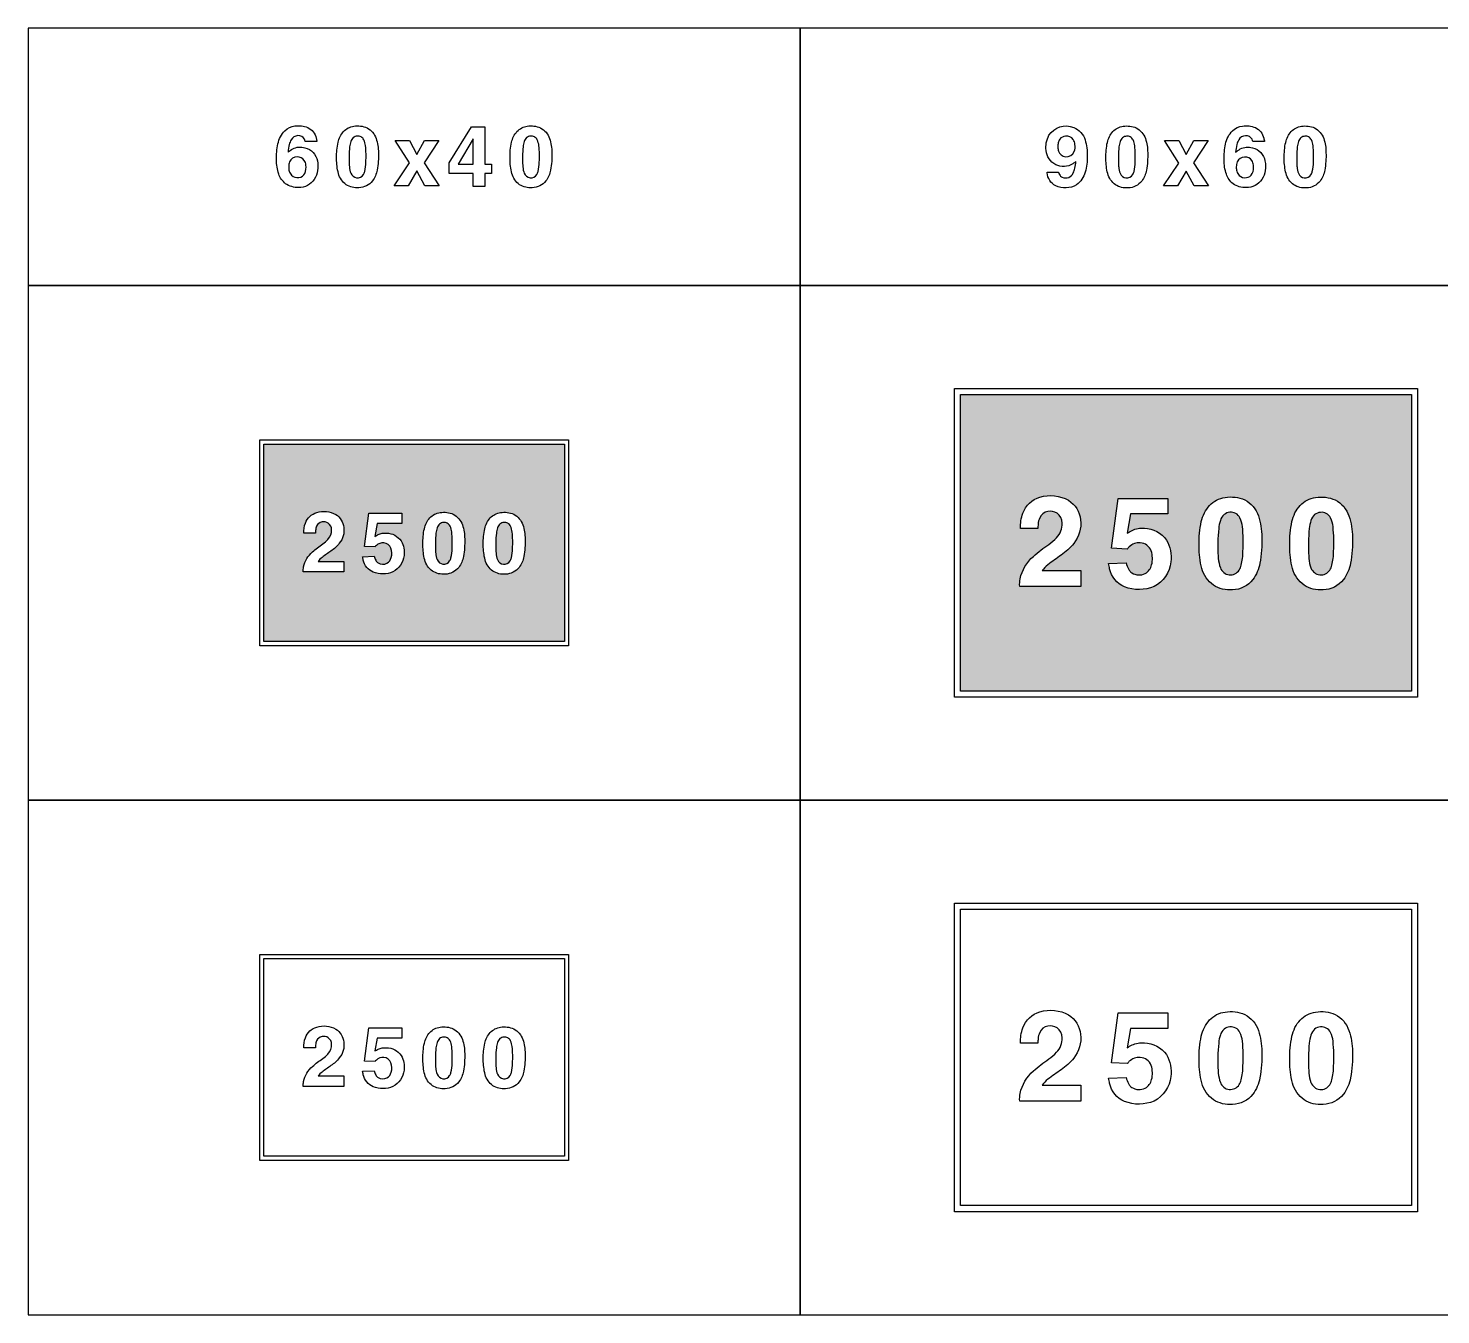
# Model space of a CAD drawing. Extents: x 0 to 4500, y -1000 to 1500.
# Drawn here: x 0 to 2745, y -1000 to 1500 of the extents above; entities that cross this region are included whole.
import ezdxf

# ---------------------------------------------------------------- set-up
doc = ezdxf.new("R2010")
doc.units = 0
doc.header["$MEASUREMENT"] = 0

msp = doc.modelspace()

# ---------------------------------------------------------------- hatches: boundary and pattern name
h = msp.add_hatch(color=256)
h.paths.add_polyline_path([(458, 308), (458, 692), (1042, 692), (1042, 308)])
edge = h.paths.add_edge_path(flags=16)
edge.add_arc((1019.22420704045, 499.5478765955727), 134.9588288582454, 168.0604943973982, 180.9518160200268, ccw=False)
edge.add_arc((932.1621245833016, 517.8873103179415), 45.98620826471505, 138.2795247370585, 167.9750083008316, ccw=False)
edge.add_arc((922.118624072713, 525.8002838555925), 33.23277455324008, 97.2685656922497, 136.9386342357723, ccw=False)
edge.add_arc((925.3835856558405, 514.9140089378216), 44.48361305005825, 66.09259958070243, 99.66677130855498, ccw=False)
edge.add_arc((926.281149432915, 523.0832338576888), 36.73603931687538, 18.699530254357683, 62.205901836021724, ccw=False)
edge.add_arc((881.8099966889861, 507.9690642694655), 83.70539144075553, -0.32997158606292487, 18.739677556076515, ccw=False)
edge.add_arc((809.0837712861077, 501.4991966329426), 156.5447867054127, -10.297634852591727, 2.1920855990643986, ccw=False)
edge.add_arc((913.8531080209885, 482.2739523705713), 50.02664411801038, 323.2746094433372, 349.9163518919679, ccw=False)
edge.add_arc((926.4923964197886, 474.0303470479285), 34.97952654396278, 271.84731262216525, 321.7171756688568, ccw=False)
edge.add_arc((924.2677613076743, 479.0567042530553), 40.12797024121883, 237.8581647900113, 274.79199998472365, ccw=False)
edge.add_arc((925.649697554431, 476.8037186634663), 39.02745681679887, 194.7306480919864, 234.3784777784646, ccw=False)
edge.add_arc((995.5562499845993, 494.8852534058009), 111.2343734713772, 179.914625456735, 194.5821567695069, ccw=False)
edge.add_line((884.322, 495.051), (884.284, 497.306))
edge = h.paths.add_edge_path(flags=0)
edge.add_arc((969.921161074294, 486.0910269651659), 61.07106700542481, 183.2281410293769, 186.0833628518296)
edge.add_arc((955.9402923093174, 483.5477613097362), 46.91109687586759, 184.8040960658843, 200.0951984336729)
edge.add_arc((924.7825265661959, 472.2522433772515), 13.76953966969029, 200.5002174474024, 326.9264670044181)
edge.add_arc((916.2260948154491, 476.8158081781946), 23.44522690795197, 328.9925196000434, 345.6221582574718)
edge.add_arc((864.3167747302864, 489.4909828839604), 76.87858216117367, 346.0780475162264, 359.5513518838044)
edge.add_arc((734.5039693064859, 499.9730423028254), 206.9860174088946, 356.9303590561913, 365.8419362546825)
edge.add_arc((905.988679426876, 517.3650017749076), 34.62202349884214, 6.094875674537805, 25.45386489522952)
edge.add_arc((925.3721478978847, 526.5687766128739), 13.16445526789022, 25.54234172092914, 61.01195448866778)
edge.add_arc((925.5497171368327, 525.893225050952), 13.67783998199559, 63.03443951397727, 95.63364738022715)
edge.add_arc((924.6080417398504, 527.3877785018519), 12.12385628883335, 91.89561728948074, 131.0631267712595)
edge.add_arc((928.0930109449488, 523.9421748835236), 17.01493514916585, 132.2897419214307, 162.4952847741318)
edge.add_arc((962.9573907814531, 512.936800958706), 53.57506658239748, 162.4855723755624, 173.896671903879)
edge.add_arc((1152.936370005198, 495.6388846492914), 244.3347536647774, 174.5999567077246, 183.0468219338383)
edge = h.paths.add_edge_path(flags=16)
edge.add_arc((901.8252812826395, 499.6018023533818), 134.9539690525458, 168.0621956183327, 180.9535172409613, ccw=False)
edge.add_arc((814.7676245833017, 517.9344242586453), 45.98709026449948, 138.2773562255817, 167.9728397893548, ccw=False)
edge.add_arc((804.7241240727132, 525.8506699990545), 33.23146281580379, 97.26972320817748, 136.9397917517, ccw=False)
edge.add_arc((807.9885856558402, 514.9630089378215), 44.48361305005833, 66.09259958070197, 99.66677130855459, ccw=False)
edge.add_arc((808.886649432915, 523.1309808002289), 36.73691467444139, 18.70113137946612, 62.20750296112999, ccw=False)
edge.add_arc((764.4159966889863, 508.0180642694651), 83.70539144075542, -0.3299715860626975, 18.7396775560768, ccw=False)
edge.add_arc((691.6892712861077, 501.5527658878799), 156.5451116336752, -10.299312983669097, 2.1904074679869723, ccw=False)
edge.add_arc((796.4586080209884, 482.3208406579612), 50.02578215027809, 323.2768904159484, 349.918632864579, ccw=False)
edge.add_arc((809.0989718602385, 474.0809224883784), 34.98005093556775, 271.8447030773659, 321.71456612405746, ccw=False)
edge.add_arc((806.8712640928144, 479.1062042530555), 40.1275970936552, 237.8603547403464, 274.7941899350586, ccw=False)
edge.add_arc((808.2546975544309, 476.8527186634661), 39.02745681679868, 194.7306480919861, 234.3784777784644, ccw=False)
edge.add_arc((878.1617499845994, 494.930368462065), 111.2338793286246, 179.9126239683283, 194.5801552811003, ccw=False)
edge.add_line((766.928, 495.1), (766.89, 497.356))
edge = h.paths.add_edge_path(flags=0)
edge.add_arc((852.5266610742939, 486.1199641029592), 61.06944129710199, 183.209374194679, 186.0645960171317)
edge.add_arc((838.5457923093172, 483.6004860445228), 46.9119072059622, 184.8085781391933, 200.099680506982)
edge.add_arc((807.3880265661959, 472.3009909528212), 13.7689829326007, 200.4999622266578, 326.9262117836735)
edge.add_arc((798.8310948154489, 476.8648081781942), 23.44522690795199, 328.9925196000444, 345.6221582574728)
edge.add_arc((746.921774730286, 489.5399828839609), 76.87858216117412, 346.0780475162261, 359.551351883804)
edge.add_arc((617.1094693064856, 500.0284587008943), 206.9858618225894, 356.9285780691839, 365.8401552676751)
edge.add_arc((788.5941794268765, 517.4110703378694), 34.62283203657593, 6.09961150547738, 25.45860072616913)
edge.add_arc((807.9776478978848, 526.6193400401907), 13.16333007324072, 25.53714009404657, 61.00675286178527)
edge.add_arc((808.1540072263028, 525.9427250509518), 13.67816982163476, 63.02710594965891, 95.62631381590901)
edge.add_arc((807.214947163822, 527.4358730778802), 12.12579064955986, 91.8995953630135, 131.0671048447922)
edge.add_arc((810.6985109449486, 523.9930276095837), 17.01390110897672, 132.2951857534308, 162.5007286061316)
edge.add_arc((845.5633907814536, 512.9858009587061), 53.57506658239802, 162.4855723755626, 173.8966719038791)
edge.add_arc((1035.542370005198, 495.6878846492921), 244.3347536647773, 174.5999567077248, 183.0468219338385)
edge = h.paths.add_edge_path(flags=16)
edge.add_line((649.746, 473.082), (672.2860000000001, 473.935))
edge.add_arc((716.7566981883542, 486.9633857189618), 46.33985144345777, 196.3287704569678, 206.697245974311)
edge.add_arc((690.9747514480885, 474.4801235357384), 17.70325156284466, 208.0914947231695, 221.0890240435317)
edge.add_arc((684.6038023554913, 469.5335251203285), 9.661386876080464, 223.8120150065058, 239.8759156664565)
edge.add_arc((689.1972585425601, 475.8871578942637), 17.47984529847787, 237.3041236465098, 296.669605547788)
edge.add_arc((688.4355045425294, 475.4516268732601), 17.45456591641598, 299.5469888842907, 346.4326782935506)
edge.add_arc((674.835507531451, 479.5740198912557), 31.65266200034519, 344.9536920348903, 378.4913020423571)
edge.add_arc((690.2688249556542, 484.4100716958197), 15.48540583945565, 19.63269870480969, 88.21937262016387)
edge.add_arc((689.0278154558196, 481.6402684062153), 18.32881959982759, 84.60850837407374, 133.306763680662)
edge.add_arc((701.1608770703486, 471.105803810565), 34.35422393196959, 135.9820358660852, 142.5763348018096)
edge.add_line((673.878, 491.983), (653.424, 492.95))
edge.add_line((653.424, 492.95), (661.9730000000001, 557.594))
edge.add_line((661.9730000000001, 557.594), (726.313, 557.594))
edge.add_line((726.313, 557.594), (726.313, 537.499))
edge.add_line((726.313, 537.499), (678.1060000000001, 537.499))
edge.add_line((678.1060000000001, 537.499), (673.802, 512.533))
edge.add_arc((719.7222127961909, 441.0154865680693), 84.99070932010068, 117.86303003437251, 122.70384921482861, ccw=False)
edge.add_arc((693.6956573717928, 485.0846821280537), 33.95267317786766, 86.10669519544427, 113.7874880887469, ccw=False)
edge.add_arc((695.6190464209327, 483.7214207277495), 35.23964928180616, 34.384907723906, 89.37897348559233, ccw=False)
edge.add_arc((687.7112145520532, 481.6490933522429), 43.02437449689981, -8.562867498971286, 30.712572030689273, ccw=False)
edge.add_arc((690.6052741394334, 479.1267687514004), 39.8404784231335, 296.80088443551637, 354.4057521315755, ccw=False)
edge.add_arc((688.8637161186703, 489.2279937603298), 49.73244300265365, 248.1941849143647, 293.34245463723687, ccw=False)
edge.add_arc((683.1678796195133, 473.2815558746819), 32.81736341828501, 191.8847954302509, 247.0851070078968, ccw=False)
edge.add_arc((746.7928312337654, 489.0252204228945), 98.34771847871174, 189.3294318155148, 193.22659008657, ccw=False)
edge = h.paths.add_edge_path(flags=16)
edge.add_arc((573.8461215592249, 446.05478168144), 39.4614023056846, 169.2208572983498, 183.8764284970287, ccw=False)
edge.add_arc((587.4373427471826, 442.0751954958516), 53.57454418128937, 131.0202375663518, 167.7582269225529, ccw=False)
edge.add_arc((699.1780400062493, 313.5186951993917), 223.9058567808251, 124.50197674991219, 131.0025704757041, ccw=False)
edge.add_arc((538.0076824629284, 548.1984737727146), 60.78788488734912, 304.3990500061846, 316.8797217138844)
edge.add_arc((562.2343852861392, 525.1233516135692), 27.33320015997916, 317.4735267304753, 361.0495164700671)
edge.add_arc((573.5279301909976, 525.3780649301559), 16.03695569109545, 0.8786950705515617, 53.61137386501498)
edge.add_arc((574.156338793595, 524.5499656412259), 16.36119076100114, 57.10550362886583, 101.5123008104828)
edge.add_arc((573.2778353619744, 526.7025141453457), 14.08322088993564, 99.7576323055061, 156.4253837428171)
edge.add_arc((583.0462278542631, 522.4814899451919), 24.72454185821571, 156.5135892114305, 176.0979951128437)
edge.add_arc((627.510268698133, 517.1467903001134), 69.48649900366003, 174.204010225532, 178.8404167348716)
edge.add_line((558.038, 518.553), (535.65, 518.553))
edge.add_arc((587.0038794388528, 521.1699036624977), 51.42051262092807, 160.4425694165938, 182.9171691729337, ccw=False)
edge.add_arc((569.4817384208351, 527.482193558566), 32.79634160708444, 105.5114171167541, 160.5867814015368, ccw=False)
edge.add_arc((574.5630634054911, 514.3969455356691), 46.78474641683786, 60.419728619436626, 107.2223559516909, ccw=False)
edge.add_arc((580.0143926619139, 526.746720170307), 33.38110705244655, 5.532491998366879, 58.09241665571221, ccw=False)
edge.add_arc((573.753406953915, 524.5058173628262), 39.86218390220419, -39.48202743701319, 7.871476151865409, ccw=False)
edge.add_arc((548.5643261464886, 543.1375580468975), 71.16925634126562, 303.878052283753, 321.8349327938407, ccw=False)
edge.add_arc((867.8326830944087, 77.57050822964061), 493.3565600934768, 124.5220496763209, 126.9827400921269)
edge.add_arc((596.0361072627894, 439.3075460773737), 40.89209306912063, 127.6778438751993, 142.8982138200098)
edge.add_line((563.422, 463.975), (613.581, 463.975))
edge.add_line((613.581, 463.975), (613.581, 443.3869999999999))
edge.add_line((613.581, 443.3869999999999), (534.475, 443.3869999999999))
h.paths.add_polyline_path([(1812, 212), (1812, 788), (2688, 788), (2688, 212)])
edge = h.paths.add_edge_path(flags=16)
edge.add_arc((2653.830709045055, 499.3284535300709), 202.4287368461441, 168.0621352907287, 180.9534569133573, ccw=False)
edge.add_arc((2523.248765963897, 526.8297724472644), 68.982364137971, 138.2799007418664, 167.9753843056394, ccw=False)
edge.add_arc((2508.178243037339, 538.7062203572372), 49.84357921559136, 97.27089869257043, 136.9409672360929, ccw=False)
edge.add_arc((2513.077457198728, 522.3638049720234), 66.73304265302336, 66.09416612908802, 99.66833785694058, ccw=False)
edge.add_arc((2514.423721091913, 534.6254773152629), 55.10464793078524, 18.69808638939452, 62.204457971058616, ccw=False)
edge.add_arc((2447.715995033479, 511.9650034697797), 125.5561563334656, -0.33541037338341084, 18.734238768755972, ccw=False)
edge.add_arc((2338.624906929162, 502.2460103219466), 234.8170176387516, -10.297075474018186, 2.1926449776378263, ccw=False)
edge.add_arc((2495.781912031483, 473.3988141365016), 75.03522593594454, 323.28297339384676, 349.92471584247744, ccw=False)
edge.add_arc((2514.742170070132, 461.0508977741425), 52.47404935778749, 271.84323900218345, 321.71310204887493, ccw=False)
edge.add_arc((2511.400894746651, 468.5828105572928), 60.18928156671141, 237.85909195267692, 274.79292714738926, ccw=False)
edge.add_arc((2513.477239825008, 465.2039410084761), 58.54095613624926, 194.7290504304308, 234.3768801169092, ccw=False)
edge.add_arc((2618.332182505031, 492.3489972992494), 166.8523369237553, 179.9220490348338, 194.5895803476057, ccw=False)
edge.add_line((2451.48, 492.576), (2451.43, 495.96))
edge = h.paths.add_edge_path(flags=0)
edge.add_arc((2579.891023042546, 479.1272590166445), 91.61578809000335, 183.2213768349123, 186.076598657365)
edge.add_arc((2558.916775566156, 475.3344285363559), 70.37498658972497, 184.8135637582282, 200.1046661260168)
edge.add_arc((2512.174037424863, 458.3768553681562), 20.65202122483862, 200.5010813905903, 326.9273309476063)
edge.add_arc((2499.33906340367, 465.2095275453071), 35.15931686527224, 329.0111388169496, 345.640777474378)
edge.add_arc((2421.466312705214, 484.2616218868019), 115.3274179613436, 346.0658391150462, 359.5391434826241)
edge.add_arc((2226.754953959728, 499.9408142600327), 310.4794937722309, 356.9339210221649, 365.8454982206562)
edge.add_arc((2483.982200577353, 526.0401740697664), 51.93219512804511, 6.103660951597459, 25.46265017228926)
edge.add_arc((2513.057503560486, 539.863358910528), 19.73821018193555, 25.51969229519311, 60.98930506293191)
edge.add_arc((2513.322760839454, 538.8353128001025), 20.52163148148057, 63.02940898763436, 95.62861685388442)
edge.add_arc((2511.913812609776, 541.0884921606507), 18.17953807971753, 91.90336398934143, 131.0708734711203)
edge.add_arc((2517.142942780453, 535.9079541471045), 25.52631371150951, 132.2800171647673, 162.4855600174682)
edge.add_arc((2569.43458394763, 519.4054514380596), 80.3601384143352, 162.4852054550266, 173.8963049833432)
edge.add_arc((2854.401419611755, 493.4489207858092), 366.4989458599313, 174.59835407815, 183.0452193042637)
edge = h.paths.add_edge_path(flags=16)
edge.add_arc((2477.740134802864, 499.3576959519801), 202.437437926108, 168.0497079250177, 180.9410295476462, ccw=False)
edge.add_arc((2347.158765963897, 526.9037724472644), 68.982364137971, 138.2799007418663, 167.9753843056394, ccw=False)
edge.add_arc((2332.088243037339, 538.7802203572367), 49.84357921559209, 97.27089869257043, 136.9409672360929, ccw=False)
edge.add_arc((2336.982457198728, 522.4543792713775), 66.71586407920331, 66.09232363842102, 99.66649536627358, ccw=False)
edge.add_arc((2338.328721091913, 534.6869467406647), 55.11340206047727, 18.70875923093189, 62.21513081259599, ccw=False)
edge.add_arc((2271.623018267084, 512.0385034697812), 125.5591359767734, -0.3356305801099779, 18.73401856202929, ccw=False)
edge.add_arc((2162.539476184098, 502.3195103219446), 234.8124325997167, -10.297154731346495, 2.192565720309574, ccw=False)
edge.add_arc((2319.684800318872, 473.4934312626031), 75.04583719784185, 323.2684253016332, 349.91016775026384, ccw=False)
edge.add_arc((2338.648245510583, 461.1136433696424), 52.46292718521128, 271.8479182174304, 321.717781264122, ccw=False)
edge.add_arc((2335.310894746652, 468.6568105572934), 60.18928156671203, 237.85909195267692, 274.7929271473892, ccw=False)
edge.add_arc((2337.385852838285, 465.277441008476), 58.53974185748631, 194.7298688696587, 234.377698556137, ccw=False)
edge.add_arc((2442.242182505031, 492.4219972992495), 166.8523369237553, 179.9220490348338, 194.5895803476057, ccw=False)
edge.add_line((2275.39, 492.649), (2275.33, 496.033))
edge = h.paths.add_edge_path(flags=0)
edge.add_arc((2403.801023042546, 479.2002590166443), 91.61578809000335, 183.2213768349123, 186.0765986573649)
edge.add_arc((2382.823050831369, 475.4079285363558), 70.37131695353779, 184.8142238995475, 200.1053262673362)
edge.add_arc((2336.084289849293, 458.4503553681562), 20.65208255708802, 200.4995368128825, 326.9257863698986)
edge.add_arc((2323.245642223173, 465.2830275453072), 35.16250719279646, 329.0133106127112, 345.6429492701396)
edge.add_arc((2245.376312705214, 484.3356218868019), 115.3274179613436, 346.0658391150462, 359.5391434826241)
edge.add_arc((2050.671370357797, 500.0143142600357), 310.4730598153815, 356.9339498268716, 365.8455270253629)
edge.add_arc((2307.889269140314, 526.1136740697664), 51.93505678970978, 6.102768603208154, 25.46175782389983)
edge.add_arc((2336.967503560486, 539.9373589105272), 19.7382101819363, 25.51969229519462, 60.98930506293303)
edge.add_arc((2337.232760839454, 538.9093128001025), 20.52163148148047, 63.02940898763565, 95.6286168538857)
edge.add_arc((2335.820218033748, 541.1479379209337), 18.19396535622106, 91.89052801201164, 131.0580374937901)
edge.add_arc((2341.046090054393, 535.9999814077078), 25.51435792095321, 132.3139918157558, 162.519534668457)
edge.add_arc((2393.344583947629, 519.4794514380596), 80.36013841433517, 162.4852054550267, 173.8963049833433)
edge.add_arc((2678.318190403839, 493.5224207858092), 366.5057336531769, 174.5983759020808, 183.0452411281946)
edge = h.paths.add_edge_path(flags=16)
edge.add_line((2099.62, 459.623), (2133.43, 460.903))
edge.add_arc((2200.140552718174, 480.4646166279448), 69.51945547156566, 196.3427841636208, 206.711259680964)
edge.add_arc((2161.463182529597, 461.7094620909305), 26.54679029246953, 208.0745780850165, 221.0721074053787)
edge.add_arc((2151.905453533237, 454.284842620182), 14.4794214201803, 223.7726481706659, 239.8365488306164)
edge.add_arc((2158.79738781384, 463.8382544989125), 26.22783437747995, 237.3050511979621, 296.6705330992403)
edge.add_arc((2157.653756813794, 463.1664096557352), 26.17428537398211, 299.5689576870734, 346.4546470963334)
edge.add_arc((2137.250511297177, 469.3673375424955), 47.47881106238103, 344.9463755432259, 378.4839855506926)
edge.add_arc((2160.400604011342, 476.6124249208409), 23.23071667954324, 19.63873835622636, 88.22541227158025)
edge.add_arc((2158.537223183729, 472.4615074597212), 27.49208245986699, 84.60932945209849, 133.3075847586872)
edge.add_arc((2176.745155150943, 456.7192093517406), 51.49495375855095, 136.0365078784269, 142.6308068141513)
edge.add_line((2135.82, 487.974), (2105.14, 489.424))
edge.add_line((2105.14, 489.424), (2117.96, 586.391))
edge.add_line((2117.96, 586.391), (2214.47, 586.391))
edge.add_line((2214.47, 586.391), (2214.47, 556.249))
edge.add_line((2214.47, 556.249), (2142.16, 556.249))
edge.add_line((2142.16, 556.249), (2135.7, 518.799))
edge.add_arc((2204.592898120473, 411.5054864628227), 127.5073702128249, 117.86359994680461, 122.7044191272607, ccw=False)
edge.add_arc((2165.541986057689, 477.6275231920804), 50.92900976680162, 86.10669519544422, 113.78748808874681, ccw=False)
edge.add_arc((2168.426109018881, 475.582131091624), 52.85998431380257, 34.38387243599351, 89.37793819767973, ccw=False)
edge.add_arc((2156.565473071401, 472.4771431366669), 64.53438728926376, -8.56585451519129, 30.709585014469326, ccw=False)
edge.add_arc((2160.903706506592, 468.6899484245425), 59.76085267014373, 296.8015759838013, 354.4064436798603, ccw=False)
edge.add_arc((2158.296324178006, 483.8317676659021), 74.5875942886848, 248.1942989544456, 293.34256867731773, ccw=False)
edge.add_arc((2149.754297631997, 459.9283222447521), 49.23057930288011, 191.8902124120141, 247.09052398966008, ccw=False)
edge.add_arc((2245.181898715931, 483.5086880954696), 147.5086182349391, 189.3187875668224, 193.2159458378775, ccw=False)
edge = h.paths.add_edge_path(flags=16)
edge.add_arc((1985.763294189796, 419.0782843731201), 59.18842654629558, 169.2168409167068, 183.8724121153857, ccw=False)
edge.add_arc((2006.15476700854, 413.1140490193094), 80.36169113891344, 131.0214991546453, 167.7594885108463, ccw=False)
edge.add_arc((2173.772712246105, 220.212259248105), 335.9137813742476, 124.4956644453209, 130.9962581711127, ccw=False)
edge.add_arc((1932.017809991449, 572.2888154708439), 91.17334854748631, 304.4017186142925, 316.8823903219923)
edge.add_arc((1968.350827929209, 537.6756460512373), 40.99622379166561, 317.4867318041164, 361.0627215437082)
edge.add_arc((1985.28915401753, 538.0681104917844), 24.0536594962752, 0.8763464049399569, 53.60902519940329)
edge.add_arc((1986.234758190392, 536.8319109935919), 24.53333522329239, 57.10177753323511, 101.5085747148522)
edge.add_arc((1984.914612112558, 540.0456392790619), 21.13090515415454, 99.73928094547011, 156.4070323827813)
edge.add_arc((1999.566143260537, 533.741815688936), 37.08086520817155, 156.5417388371118, 176.1261447385251)
edge.add_arc((2066.273828574618, 525.7394620324278), 104.234794647343, 174.2143895765772, 178.8507960859167)
edge.add_line((1962.06, 527.83), (1928.47, 527.83))
edge.add_arc((2005.503302573335, 531.729689644307), 77.13194723768446, 160.4234349238174, 182.8980346801573, ccw=False)
edge.add_arc((1979.227337106602, 541.2244787638975), 49.19369609242055, 105.5131670930999, 160.5885313778826, ccw=False)
edge.add_arc((1986.847845108236, 521.5959959830778), 70.17649382699642, 60.41967330402463, 107.22230063627879, ccw=False)
edge.add_arc((1995.023595275114, 540.1233679489203), 50.06939494672299, 5.529538167390228, 58.08946282473562, ccw=False)
edge.add_arc((1985.629540286528, 536.7589760442393), 59.79387486371167, -39.48186495870141, 7.871638630177301, ccw=False)
edge.add_arc((1947.842906928587, 564.7187453995156), 106.764368764926, 303.87400468959333, 321.8308851996811, ccw=False)
edge.add_arc((2426.757165068267, -133.6217068022281), 740.0227454548245, 124.5238346729266, 126.9845250887326)
edge.add_arc((2019.049289768599, 408.9605691160606), 61.336798081764, 127.6766032590125, 142.8969732038231)
edge.add_line((1970.13, 445.962), (2045.37, 445.962))
edge.add_line((2045.37, 445.962), (2045.37, 415.081))
edge.add_line((2045.37, 415.081), (1926.71, 415.081))
h.paths.add_polyline_path([(3166, 164), (3166, 836), (4334, 836), (4334, 164)])
edge = h.paths.add_edge_path(flags=16)
edge.add_arc((4288.444988323089, 499.0821047067645), 269.9123715710044, 168.0622861072609, 180.9536077298895, ccw=False)
edge.add_arc((4114.328135225899, 535.7445763986988), 91.97768510176854, 138.2757372841143, 167.9712208478876, ccw=False)
edge.add_arc((4094.240248145426, 551.5813399981087), 66.46292563160807, 97.26972320817748, 136.9397917516998, ccw=False)
edge.add_arc((4100.767171311681, 529.8126475953853), 88.96035468439673, 66.09204674896768, 99.66621847682029, ccw=False)
edge.add_arc((4102.56204580837, 546.1364493706183), 73.47835749268192, 18.703650772524895, 62.21002235418899, ccw=False)
edge.add_arc((4013.622993377971, 515.921082071722), 167.4098172909035, -0.3320111117051283, 18.73763803043431, ccw=False)
edge.add_arc((3868.171111827152, 503.0033087955056), 313.0869387787815, -10.30272874913021, 2.1869917025259156, ccw=False)
edge.add_arc((4077.702104329367, 464.5169578907033), 100.0518321465166, 323.2796650143331, 349.92140746296394, ccw=False)
edge.add_arc((4102.986943720477, 448.0386940958566), 69.95798430367479, 271.8455783618339, 321.7154414085255, ccw=False)
edge.add_arc((4098.533528185629, 458.0884140763903), 80.25212666075855, 237.85982196689838, 274.7936571616107, ccw=False)
edge.add_arc((4101.300395108862, 453.5872113003793), 78.05658615620997, 194.7324306976039, 234.3802603840821, ccw=False)
edge.add_arc((4241.115499969199, 489.7241971491859), 222.4657829006712, 179.9086209381784, 194.5761522509504, ccw=False)
edge.add_line((4018.65, 490.079), (4018.57, 494.59))
edge = h.paths.add_edge_path(flags=0)
edge.add_arc((4189.846322148589, 472.0798024815006), 122.1356442818595, 183.1906063627952, 186.0458281852479)
edge.add_arc((4161.885309353421, 467.0655731499001), 93.82424350735532, 184.799119255336, 200.0902216231247)
edge.add_arc((4099.564053132392, 444.4809819056425), 27.53796586520144, 200.4999622266581, 326.9262117836741)
edge.add_arc((4082.449189630898, 453.6017739953952), 46.88778650785084, 329.0003154907571, 345.6299541481855)
edge.add_arc((3978.629316533762, 478.9933291824051), 153.7656618478593, 346.065640125794, 359.538944493372)
edge.add_arc((3719.009938612972, 499.898419013375), 413.9726583629737, 356.9339210221652, 365.8454982206565)
edge.add_arc((4061.98029029079, 534.7075035498152), 69.24118522304767, 6.095544626450505, 25.45453384714225)
edge.add_arc((4100.74229579577, 553.108299516481), 26.33341196522011, 25.55274230736948, 61.02235507510809)
edge.add_arc((4101.097014452605, 551.7815492072042), 27.33883291257804, 63.02019093658785, 95.61939880283786)
edge.add_arc((4099.221488903672, 554.7484353078171), 24.25381126871849, 91.89373509747558, 131.0612445792546)
edge.add_arc((4106.186021889897, 547.8549388628052), 34.03400738052751, 132.278856242443, 162.4843990951439)
edge.add_arc((4175.912781562907, 525.8516019174122), 107.1501331647961, 162.4855723755625, 173.8966719038791)
edge.add_arc((4555.874740010396, 491.3099356352633), 488.6683950509247, 174.6063235958964, 183.0531888220102)
edge = h.paths.add_edge_path(flags=16)
edge.add_arc((4053.65056256528, 499.1806047067645), 269.9079381050923, 168.062195618333, 180.9535172409615, ccw=False)
edge.add_arc((3879.538135225899, 535.8425763986987), 91.97768510176854, 138.2757372841143, 167.9712208478876, ccw=False)
edge.add_arc((3859.450248145426, 551.6793399981087), 66.46292563160799, 97.26972320817748, 136.9397917516999, ccw=False)
edge.add_arc((3865.977171311681, 529.9106475953845), 88.96035468439763, 66.09204674896768, 99.66621847682018, ccw=False)
edge.add_arc((3867.77329886583, 546.2349493706189), 73.47733095126519, 18.704333400780115, 62.210704982443986, ccw=False)
edge.add_arc((3778.830016611577, 516.019582071722), 167.4127969053441, -0.3321763266425819, 18.7374728154968, ccw=False)
edge.add_arc((3633.386111827152, 503.0556162461384), 313.083689448582, -10.294337971497214, 2.195382480159026, ccw=False)
edge.add_arc((3842.917104329367, 464.6360750168027), 100.0604524450483, 323.26826072878805, 349.9100031774188, ccw=False)
edge.add_arc((3868.196943720477, 448.1366940958571), 69.95798430367586, 271.8455783618342, 321.71544140852563, ccw=False)
edge.add_arc((3863.745025400489, 458.1869140763903), 80.25249980792903, 237.8587269472631, 274.79256214197534, ccw=False)
edge.add_arc((3866.509008122138, 453.6857113003793), 78.05537192528966, 194.7330445608716, 234.38087424735, ccw=False)
edge.add_arc((4006.325499969199, 489.8221971491859), 222.4657829006707, 179.9086209381784, 194.5761522509504, ccw=False)
edge.add_line((3783.86, 490.177), (3783.78, 494.689))
edge = h.paths.add_edge_path(flags=0)
edge.add_arc((3955.076385010796, 472.1783024815005), 122.1556482264603, 183.1898484518743, 186.045070274327)
edge.add_arc((3927.095309353421, 467.1635731499001), 93.82424350735577, 184.799119255336, 200.0902216231246)
edge.add_arc((3864.774053132392, 444.5789819056424), 27.5379658652014, 200.4999622266578, 326.9262117836738)
edge.add_arc((3847.664189630898, 453.73398580036), 46.90113172666349, 328.961344908703, 345.5909835661315)
edge.add_arc((3743.844316533763, 479.0489999142997), 153.7603272075243, 346.0813977969181, 359.554702164496)
edge.add_arc((3484.219938612971, 499.996419013378), 413.9726583629742, 356.9339210221648, 365.8454982206561)
edge.add_arc((3827.19029029079, 534.8055035498152), 69.24118522304768, 6.095544626450598, 25.45453384714234)
edge.add_arc((3865.95729579577, 553.2219337896474), 26.32216001900488, 25.52673417224752, 60.99634693998626)
edge.add_arc((3866.312014452606, 551.8624501019043), 27.35633964326881, 63.02710594965868, 95.62631381590863)
edge.add_arc((3864.431488903672, 554.846435307817), 24.25381126871849, 91.89373509747558, 131.0612445792544)
edge.add_arc((3871.396021889897, 547.9529388628051), 34.0340073805276, 132.2788562424429, 162.4843990951439)
edge.add_arc((3941.117777113805, 525.9501019174122), 107.1452102479207, 162.485021986329, 173.8961215146456)
edge.add_arc((4321.084740010396, 491.4089356352633), 488.6683950509247, 174.6063235958964, 183.0531888220102)
edge = h.paths.add_edge_path(flags=16)
edge.add_line((3549.49, 446.142), (3594.57, 447.848))
edge.add_arc((3683.515907247995, 473.8932496953523), 92.68079330617579, 196.3211509317878, 206.689626449131)
edge.add_arc((3631.941113611107, 448.9377470714778), 35.4028664418479, 208.0955535399448, 221.093082860307)
edge.add_arc((3619.205604710983, 439.0592236276003), 19.33403116267732, 223.8382213700758, 239.9021220300263)
edge.add_arc((3628.396517085121, 451.7558246172858), 34.96372381076334, 237.3044715451774, 296.6699534464555)
edge.add_arc((3626.875009085059, 450.8812537465199), 34.90913183283188, 299.5469888842916, 346.4326782935513)
edge.add_arc((3599.674015062903, 459.1227210935911), 63.30542828134395, 344.9568276569864, 378.4944376644533)
edge.add_arc((3630.53938306703, 468.7961770801952), 30.97172371987173, 19.63595893410499, 88.22263284945926)
edge.add_arc((3628.054630911639, 463.2553271116338), 36.65993309351804, 84.60727688547587, 133.3055321920643)
edge.add_arc((3652.322754140697, 442.2406821661818), 68.67443084679293, 136.0150183208306, 142.609317256555)
edge.add_line((3597.76, 483.943), (3556.85, 485.877))
edge.add_line((3556.85, 485.877), (3573.95, 615.1659999999999))
edge.add_line((3573.95, 615.1659999999999), (3702.63, 615.1659999999999))
edge.add_line((3702.63, 615.1659999999999), (3702.63, 574.976))
edge.add_line((3702.63, 574.976), (3606.21, 574.976))
edge.add_line((3606.21, 574.976), (3597.61, 525.043))
edge.add_arc((3689.458254518569, 382.1031045456359), 169.9056078256755, 117.88258449715681, 122.72340367761291, ccw=False)
edge.add_arc((3637.389314743585, 470.1473642561072), 67.90534635573539, 86.10669519544422, 113.7874880887467, ccw=False)
edge.add_arc((3641.235132229347, 467.4203414554987), 70.47980895254841, 34.38413125609719, 89.37819701778318, ccw=False)
edge.add_arc((3625.421830347427, 463.2756867044858), 86.0472889232365, -8.562677202340524, 30.71276232731998, ccw=False)
edge.add_arc((3631.209638873751, 458.2273998823368), 79.67946819907007, 296.8037690896912, 354.40863678575033, ccw=False)
edge.add_arc((3627.72843223734, 478.4353929264457), 99.46749076188793, 248.1941647931581, 293.3424345160302, ccw=False)
edge.add_arc((3616.337715644482, 446.5386989384542), 65.63418731351396, 191.8827421400175, 247.0830537176633, ccw=False)
edge.add_arc((3743.585662467532, 478.0872259235401), 196.7069486520902, 189.3462335025859, 193.2433917736411, ccw=False)
edge = h.paths.add_edge_path(flags=16)
edge.add_arc((3397.687354969409, 392.094839660961), 78.9184199234972, 169.2263678177289, 183.8819390164078, ccw=False)
edge.add_arc((3424.875191269898, 384.1248794406378), 107.1520697205867, 131.0192092436451, 167.7571985998462, ccw=False)
edge.add_arc((3648.356080012498, 127.0153903987872), 447.8117135616467, 124.5019767499125, 131.0025704757043, ccw=False)
edge.add_arc((3326.021937519971, 596.3927379218857), 121.586736796875, 304.3917581674035, 316.8724298751033)
edge.add_arc((3374.471519723063, 550.2242032271384), 54.66766011965797, 317.4740266671883, 361.0500164067801)
edge.add_arc((3397.056869113029, 550.7255600120434), 32.07703485477325, 0.893918737358591, 53.62659753182203)
edge.add_arc((3398.30967758719, 549.0793812922223), 32.7197812271958, 57.1046439884267, 101.5114411700439)
edge.add_arc((3396.553743437013, 553.3843828645633), 28.16413359586332, 99.75858990823558, 156.4263413455466)
edge.add_arc((3416.093455708526, 544.9467739738153), 49.44769207597091, 156.5202084886714, 176.1046143900848)
edge.add_arc((3505.023537396266, 534.2962827099001), 138.9715005023592, 174.2141840905292, 178.8505905998687)
edge.add_line((3366.08, 537.0840000000001), (3321.3, 537.0840000000001))
edge.add_arc((3424.005242292761, 542.317307324996), 102.8384864725876, 160.4423625618016, 182.9169623181416, ccw=False)
edge.add_arc((3388.96247684167, 554.9433050185298), 65.59110261515147, 105.5127068679704, 160.588071152753, ccw=False)
edge.add_arc((3399.127126810982, 528.7639589164463), 93.57700241672485, 60.420226413753426, 107.22285374600759, ccw=False)
edge.add_arc((3410.031797888314, 553.4749905985603), 66.75887337151845, 5.529708456402375, 58.08963311374771, ccw=False)
edge.add_arc((3397.505673619142, 548.9891347256524), 79.72556582545946, -39.48178372076637, 7.871719868112393, ccw=False)
edge.add_arc((3347.127652292978, 586.2584452583802), 142.3432099583272, 303.8762979977589, 321.8331785078467, ccw=False)
edge.add_arc((3985.667366188817, -344.6957367142467), 986.561942806139, 124.5283710429754, 126.9890614587814)
edge.add_arc((3442.07321452558, 378.5546696430372), 81.81075285203863, 127.6590531010002, 142.8794230458108)
edge.add_line((3376.84, 427.927), (3477.16, 427.927))
edge.add_line((3477.16, 427.927), (3477.16, 386.752))
edge.add_line((3477.16, 386.752), (3318.95, 386.752))

# ---------------------------------------------------------------- linework, layer by layer
for points in [[(0.0001, 1000), (1500, 1000), (1500, 1500), (0.0001, 1500)], [(1500, 1000), (3000, 1000), (3000, 1500), (1500, 1500)], [(818.2560000000001, 1238.43), (861.648, 1308.73), (887.1260000000001, 1308.73), (887.1260000000001, 1236.14), (900.074, 1236.14), (900.074, 1217.88), (887.1260000000001, 1217.88), (887.1260000000001, 1192.8), (864.321, 1192.8), (864.321, 1217.88), (818.2560000000001, 1217.88)], [(741.074, 1238.19), (712.98, 1281.83), (740.79, 1281.83), (755.405, 1254.59), (770.3810000000001, 1281.83), (797.698, 1281.83), (769.263, 1238.61), (798.475, 1193.79), (770.836, 1193.79), (754.95, 1222.67), (738.628, 1193.79), (711.312, 1193.79)], [(864.321, 1285.37), (835.5260000000001, 1236.14), (864.321, 1236.14)], [(2236.08, 1238), (2207.98, 1281.64), (2235.79, 1281.64), (2250.41, 1254.4), (2265.39, 1281.64), (2292.7, 1281.64), (2264.27, 1238.42), (2293.48, 1193.6), (2265.84, 1193.6), (2249.95, 1222.47), (2233.63, 1193.6), (2206.32, 1193.6)], [(0.0001, 0.0001), (1500, 0.0001), (1500, 1000), (0.0001, 1000)], [(1500, 0.0001), (3000, 0.0001), (3000, 1000), (1500, 1000)], [(1800, 200), (1800, 800), (2700, 800), (2700, 200)], [(1812, 212), (1812, 788), (2688, 788), (2688, 212)], [(450, 300), (450, 700), (1050, 700), (1050, 300)], [(458, 308), (458, 692), (1042, 692), (1042, 308)], [(9.999999979120095e-05, -999.9998), (1500, -999.9998), (1500, 9.999999997489795e-05), (9.999999979120095e-05, 9.999999997489795e-05)], [(1500, -999.9998), (3000, -999.9998), (3000, 9.999999997489795e-05), (1500, 9.999999997489795e-05)]]:
    msp.add_lwpolyline(points, close=True)
for points in [[(560.931, 1280.08), (538.3340000000001, 1280.08, 0.0333099), (536.742, 1284.35, 0.308433), (524.154, 1291.31, 0.256298), (510.771, 1283.14, 0.07185470000000001), (507.283, 1274.3, 0.0422837), (504.875, 1259.25, -0.0343264), (513.899, 1265.62, -0.198215), (537.7090000000001, 1267.8, -0.294049), (561.9159999999999, 1242.24, -0.195966), (555.869, 1206.38, -0.251599), (525.235, 1190.49, -0.162734), (499.984, 1197.94, -0.142524), (486.847, 1216.67, -0.0867955), (482.525, 1244.29, -0.05616330000000001), (485.198, 1275.23, -0.143087), (498.658, 1300.78, -0.165016), (518.164, 1310.05, -0.137094), (543.149, 1307.04, -0.238813), (559.585, 1286.64, -0.0169871)], [(599.225, 1248.18, -0.05630840000000001), (602.126, 1278.34, -0.130301), (612.78, 1299.37, -0.174843), (632.855, 1309.64, -0.147552), (658.352, 1306.46, -0.192146), (676.02, 1285.74, -0.0833996), (680.455, 1258.36, -0.05455069999999999), (678.048, 1224.39, -0.116773), (668.8919999999999, 1203.24, -0.221099), (642.561, 1189.95, -0.162564), (617.86, 1195.96, -0.174743), (602.846, 1217.76, -0.0640867), (599.263, 1245.93)], [(623.888, 1233.53, 0.0124589), (624.135, 1230.5, 0.0668192), (626.827, 1218.31, 0.615362), (651.262, 1215.61, 0.0726881), (653.878, 1221.87, 0.0588562), (656.1339999999999, 1239.77, 0.0389037), (655.357, 1271.92, 0.08467100000000001), (652.191, 1283.12, 0.156013), (646.693, 1288.96, 0.143208), (639.149, 1290.38, 0.172584), (631.585, 1287.41, 0.132565), (626.808, 1279.94, 0.0498315), (624.628, 1269.51, 0.0368731)], [(936.238, 1248.19, -0.05630840000000001), (939.1389999999999, 1278.35, -0.130301), (949.7919999999999, 1299.37, -0.174843), (969.868, 1309.65, -0.147552), (995.3639999999999, 1306.46, -0.192146), (1013.03, 1285.74, -0.0833996), (1017.47, 1258.37, -0.05455069999999999), (1015.06, 1224.4, -0.116773), (1005.9, 1203.24, -0.221099), (979.573, 1189.95, -0.162564), (954.873, 1195.96, -0.174743), (939.8589999999999, 1217.76, -0.0640867), (936.2760000000001, 1245.93)], [(960.9010000000001, 1233.53, 0.0124589), (961.1469999999999, 1230.5, 0.0668192), (963.8389999999999, 1218.31, 0.615362), (988.275, 1215.62, 0.0726881), (990.8910000000001, 1221.88, 0.0588562), (993.1469999999999, 1239.77, 0.0389037), (992.3689999999999, 1271.92, 0.08467100000000001), (989.204, 1283.13, 0.156013), (983.706, 1288.97, 0.143208), (976.1610000000001, 1290.39, 0.172584), (968.597, 1287.41, 0.132565), (963.82, 1279.94, 0.0498315), (961.64, 1269.52, 0.0368731)], [(1979.98, 1220.17), (2002.35, 1220.17, 0.0455875), (2004.08, 1215.49, 0.184316), (2009.52, 1210.47, 0.409284), (2030.9, 1218.87, 0.0469934), (2033.99, 1228.04, 0.05625119999999999), (2036.02, 1241.37, -0.0481949), (2029.93, 1236.38, -0.558037), (1978.01, 1262.28, -0.155664), (1983.56, 1291.96, -0.36723), (2031.79, 1307.24, -0.230158), (2053.89, 1283.04, -0.0771775), (2058.06, 1251.38, -0.06990189999999999), (2054.06, 1220.17, -0.171912), (2037.25, 1195.87, -0.143822), (2016.99, 1190.03, -0.115822), (1996.74, 1193.96, -0.264004), (1980.08, 1219.09)], [(2000.93, 1269.05, 0.072156), (2002.24, 1261.27, 0.308009), (2015.89, 1250.35, 0.339521), (2032.83, 1260.31, 0.112829), (2034.2, 1274.35, 0.107115), (2030.9, 1283.7, 0.27348), (2015.98, 1290.41, 0.231047), (2004.72, 1284.32, 0.0835222), (2001.76, 1277.2, 0.060151)], [(2094.23, 1247.99, -0.05630840000000001), (2097.13, 1278.15, -0.130301), (2107.78, 1299.17, -0.174843), (2127.86, 1309.45, -0.147552), (2153.36, 1306.26, -0.192146), (2171.02, 1285.54, -0.0833996), (2175.46, 1258.17, -0.05455069999999999), (2173.05, 1224.2, -0.116773), (2163.9, 1203.04, -0.221099), (2137.56, 1189.75, -0.162564), (2112.86, 1195.76, -0.174743), (2097.85, 1217.56, -0.0640867), (2094.27, 1245.73)], [(2118.89, 1233.34, 0.0124589), (2119.14, 1230.3, 0.0668192), (2121.83, 1218.11, 0.615362), (2146.27, 1215.42, 0.0726881), (2148.88, 1221.68, 0.0588562), (2151.14, 1239.57, 0.0389037), (2150.36, 1271.72, 0.08467100000000001), (2147.19, 1282.93, 0.156013), (2141.7, 1288.77, 0.143208), (2134.15, 1290.19, 0.172584), (2126.59, 1287.21, 0.132565), (2121.81, 1279.74, 0.0498315), (2119.63, 1269.32, 0.0368731)], [(2402.46, 1279.89), (2379.86, 1279.89, 0.0333099), (2378.27, 1284.16, 0.308433), (2365.68, 1291.12, 0.256298), (2352.3, 1282.95, 0.07185470000000001), (2348.81, 1274.11, 0.0422837), (2346.4, 1259.06, -0.0343264), (2355.43, 1265.43, -0.198215), (2379.24, 1267.61, -0.294049), (2403.45, 1242.06, -0.195966), (2397.4, 1206.19, -0.251599), (2366.76, 1190.3, -0.162734), (2341.51, 1197.75, -0.142524), (2328.38, 1216.48, -0.0867955), (2324.05, 1244.1, -0.05616330000000001), (2326.73, 1275.04, -0.143087), (2340.19, 1300.6, -0.165016), (2359.69, 1309.87, -0.137094), (2384.68, 1306.85, -0.238813), (2401.11, 1286.45, -0.0169871)], [(2440.75, 1248, -0.05630840000000001), (2443.65, 1278.16, -0.130301), (2454.31, 1299.19, -0.174843), (2474.38, 1309.46, -0.147552), (2499.88, 1306.28, -0.192146), (2517.55, 1285.55, -0.0833996), (2521.98, 1258.18, -0.05455069999999999), (2519.58, 1224.21, -0.116773), (2510.42, 1203.05, -0.221099), (2484.09, 1189.76, -0.162564), (2459.39, 1195.77, -0.174743), (2444.37, 1217.57, -0.0640867), (2440.79, 1245.74)], [(2465.42, 1233.35, 0.0124589), (2465.66, 1230.31, 0.0668192), (2468.36, 1218.12, 0.615362), (2492.79, 1215.43, 0.0726881), (2495.41, 1221.69, 0.0588562), (2497.66, 1239.58, 0.0389037), (2496.89, 1271.73, 0.08467100000000001), (2493.72, 1282.94, 0.156013), (2488.22, 1288.78, 0.143208), (2480.68, 1290.2, 0.172584), (2473.11, 1287.22, 0.132565), (2468.34, 1279.75, 0.0498315), (2466.16, 1269.33, 0.0368731)], [(506.145, 1230.64, 0.0641861), (507.15, 1222.43, 0.139351), (511.662, 1214.36, 0.240104), (525.974, 1209.86, 0.267924), (537.235, 1217.96, 0.140614), (539.547, 1234.24, 0.112774), (536.401, 1243.12, 0.271024), (522.316, 1249.98, 0.294594), (507.908, 1240.5, 0.0908659)], [(2347.67, 1230.45, 0.0641861), (2348.68, 1222.25, 0.139351), (2353.19, 1214.17, 0.240104), (2367.5, 1209.68, 0.267924), (2378.76, 1217.77, 0.140614), (2381.08, 1234.06, 0.112774), (2377.93, 1242.93, 0.271024), (2363.84, 1249.79, 0.294594), (2349.44, 1240.31, 0.0908659)], [(1926.71, 415.081, -0.0640343), (1927.62, 430.152, -0.161687), (1953.41, 473.744, -0.0283718), (1983.53, 497.062, 0.0545111), (1998.57, 509.972, 0.192461), (2009.34, 538.436, 0.234238), (1999.56, 557.431, 0.196223), (1981.34, 560.872, 0.252425), (1965.55, 548.503, 0.0856617), (1962.57, 536.247, 0.0202329), (1962.06, 527.83), (1928.47, 527.83, -0.0983795), (1932.83, 557.5740000000001, -0.245047), (1966.07, 588.626, -0.207102), (2021.49, 582.626, -0.233443), (2044.86, 544.948, -0.20961), (2031.78, 498.74, -0.0785124), (2007.35, 476.076, 0.0107372), (1981.56, 457.5069999999999, 0.0665092), (1970.13, 445.962), (2045.37, 445.962), (2045.37, 415.081)], [(2099.62, 459.623), (2133.43, 460.903, 0.0452719), (2138.04, 449.216, 0.05677330000000001), (2141.45, 444.268, 0.070207), (2144.63, 441.766, 0.264984), (2170.57, 440.401, 0.20748), (2183.1, 457.036, 0.147389), (2182.28, 484.42, 0.308532), (2161.12, 499.832, 0.215743), (2139.68, 492.467, 0.028781), (2135.82, 487.974), (2105.14, 489.424), (2117.96, 586.391), (2214.47, 586.391), (2214.47, 556.249), (2142.16, 556.249), (2135.7, 518.799, -0.0211252), (2145, 524.23, -0.121371), (2169, 528.439, -0.244671), (2212.05, 505.434, -0.173069), (2220.38, 462.865, -0.256779), (2187.85, 415.349, -0.199585), (2130.59, 414.581, -0.245625), (2101.58, 449.785, -0.0170062)], [(2275.33, 496.033, -0.05630840000000001), (2279.69, 541.275, -0.130301), (2295.67, 572.811, -0.174843), (2325.78, 588.2230000000001, -0.147552), (2364.02, 583.446, -0.192146), (2390.53, 552.365, -0.0833996), (2397.18, 511.3030000000001, -0.05455069999999999), (2393.57, 460.346, -0.116773), (2379.83, 428.611, -0.221099), (2340.34, 408.6780000000001, -0.162564), (2303.29, 417.692, -0.174743), (2280.77, 450.393, -0.0640867), (2275.39, 492.649)], [(2451.43, 495.96, -0.05630840000000001), (2455.78, 541.201, -0.130301), (2471.76, 572.737, -0.174843), (2501.87, 588.149, -0.147552), (2540.12, 583.372, -0.192146), (2566.62, 552.2909999999999, -0.0833996), (2573.27, 511.23, -0.05455069999999999), (2569.66, 460.272, -0.116773), (2555.93, 428.538, -0.221099), (2516.43, 408.604, -0.162564), (2479.38, 417.6180000000001, -0.174743), (2456.86, 450.32, -0.0640867), (2451.48, 492.576)], [(534.475, 443.3869999999999, -0.0640343), (535.081, 453.435, -0.161687), (552.275, 482.496, -0.0283718), (572.35, 498.041, 0.0545111), (582.378, 506.648, 0.192461), (589.563, 525.624, 0.234238), (583.0419999999999, 538.288, 0.196223), (570.891, 540.582, 0.252425), (560.37, 532.335, 0.0856617), (558.379, 524.164, 0.0202329), (558.038, 518.553), (535.65, 518.553, -0.0983795), (538.55, 538.383, -0.245047), (560.711, 559.0840000000001, -0.207102), (597.658, 555.0840000000001, -0.233443), (613.24, 529.965, -0.20961), (604.52, 499.16, -0.0785124), (588.236, 484.051, 0.0107372), (571.0419999999999, 471.672, 0.0665092), (563.422, 463.975), (613.581, 463.975), (613.581, 443.3869999999999)], [(649.746, 473.082), (672.2860000000001, 473.935, 0.0452719), (675.357, 466.144, 0.05677330000000001), (677.632, 462.845, 0.070207), (679.755, 461.177, 0.264984), (697.043, 460.267, 0.20748), (705.403, 471.357, 0.147389), (704.8539999999999, 489.6130000000001, 0.308532), (690.75, 499.888, 0.215743), (676.456, 494.978, 0.028781), (673.878, 491.983), (653.424, 492.95), (661.9730000000001, 557.594), (726.313, 557.594), (726.313, 537.499), (678.1060000000001, 537.499), (673.802, 512.533, -0.0211252), (680.0010000000001, 516.153, -0.121371), (696.0010000000001, 518.9590000000001, -0.244671), (724.701, 503.623, -0.173069), (730.2560000000001, 475.2430000000001, -0.256779), (708.569, 443.566, -0.199585), (670.39, 443.054, -0.245625), (651.054, 466.523, -0.0170062)], [(766.89, 497.356, -0.05630840000000001), (769.79, 527.5169999999999, -0.130301), (780.444, 548.54, -0.174843), (800.5189999999999, 558.815, -0.147552), (826.0160000000001, 555.63, -0.192146), (843.684, 534.91, -0.0833996), (848.12, 507.536, -0.05455069999999999), (845.712, 473.564, -0.116773), (836.556, 452.408, -0.221099), (810.225, 439.119, -0.162564), (785.5239999999999, 445.128, -0.174743), (770.51, 466.929, -0.0640867), (766.928, 495.1)], [(884.284, 497.306, -0.05630840000000001), (887.185, 527.4680000000001, -0.130301), (897.8380000000001, 548.491, -0.174843), (917.914, 558.766, -0.147552), (943.4110000000001, 555.581, -0.192146), (961.078, 534.861, -0.0833996), (965.5139999999999, 507.487, -0.05455069999999999), (963.107, 473.515, -0.116773), (953.95, 452.359, -0.221099), (927.62, 439.069, -0.162564), (902.919, 445.079, -0.174743), (887.905, 466.88, -0.0640867), (884.322, 495.051)], [(2312.33, 474.052, 0.0124589), (2312.7, 469.502, 0.0668192), (2316.74, 451.218, 0.615362), (2353.39, 447.18, 0.0726881), (2357.31, 456.564, 0.0588562), (2360.7, 483.408, 0.0389037), (2359.53, 531.635, 0.08467100000000001), (2354.78, 548.441, 0.156013), (2346.54, 557.1990000000001, 0.143208), (2335.22, 559.332, 0.172584), (2323.87, 554.867, 0.132565), (2316.71, 543.664, 0.0498315), (2313.44, 528.024, 0.0368731)], [(2488.42, 473.979, 0.0124589), (2488.79, 469.429, 0.0668192), (2492.83, 451.144, 0.615362), (2529.48, 447.107, 0.0726881), (2533.4, 456.49, 0.0588562), (2536.79, 483.334, 0.0389037), (2535.62, 531.562, 0.08467100000000001), (2530.87, 548.367, 0.156013), (2522.63, 557.125, 0.143208), (2511.31, 559.258, 0.172584), (2499.97, 554.794, 0.132565), (2492.8, 543.59, 0.0498315), (2489.53, 527.95, 0.0368731)], [(791.553, 482.701, 0.0124589), (791.799, 479.668, 0.0668192), (794.4910000000001, 467.479, 0.615362), (818.926, 464.787, 0.0726881), (821.5419999999999, 471.043, 0.0588562), (823.798, 488.938, 0.0389037), (823.0210000000001, 521.09, 0.08467100000000001), (819.855, 532.294, 0.156013), (814.3580000000001, 538.133, 0.143208), (806.813, 539.555, 0.172584), (799.2489999999999, 536.578, 0.132565), (794.472, 529.109, 0.0498315), (792.2919999999999, 518.682, 0.0368731)], [(908.947, 482.652, 0.0124589), (909.194, 479.619, 0.0668192), (911.885, 467.43, 0.615362), (936.321, 464.7380000000001, 0.0726881), (938.937, 470.994, 0.0588562), (941.193, 488.889, 0.0389037), (940.415, 521.0409999999999, 0.08467100000000001), (937.25, 532.245, 0.156013), (931.752, 538.0840000000001, 0.143208), (924.207, 539.505, 0.172584), (916.6439999999999, 536.529, 0.132565), (911.8660000000001, 529.06, 0.0498315), (909.686, 518.633, 0.0368731)]]:
    msp.add_lwpolyline(points, format="xyb", close=True)
at = {"color": 7}
for points in [[(1800, -799.9999), (1800, -199.9999), (2700, -199.9999), (2700, -799.9999)], [(1812, -787.9999), (1812, -211.9999), (2688, -211.9999), (2688, -787.9999)], [(449.9999999999998, -699.9999), (449.9999999999998, -299.9999), (1050, -299.9999), (1050, -699.9999)], [(457.9999999999998, -691.9999), (457.9999999999998, -307.9999), (1042, -307.9999), (1042, -691.9999)]]:
    msp.add_lwpolyline(points, close=True, dxfattribs=at)
for points in [[(1926.71, -584.9189000000001, -0.0640343), (1927.62, -569.8479, -0.161687), (1953.41, -526.2559, -0.0283718), (1983.53, -502.9379000000001, 0.0545111), (1998.57, -490.0279, 0.192461), (2009.34, -461.5639, 0.234238), (1999.56, -442.5689, 0.196223), (1981.34, -439.1279000000001, 0.252425), (1965.55, -451.4969, 0.0856617), (1962.57, -463.7529000000001, 0.0202329), (1962.06, -472.1699), (1928.47, -472.1699, -0.0983795), (1932.83, -442.4259, -0.245047), (1966.07, -411.3739, -0.207102), (2021.49, -417.3739, -0.233443), (2044.86, -455.0519, -0.20961), (2031.78, -501.2599, -0.0785124), (2007.35, -523.9239, 0.0107372), (1981.56, -542.4929000000001, 0.0665092), (1970.13, -554.0379), (2045.37, -554.0379), (2045.37, -584.9189000000001)], [(2275.33, -503.9669, -0.05630840000000001), (2279.69, -458.7249, -0.130301), (2295.67, -427.1889, -0.174843), (2325.78, -411.7769, -0.147552), (2364.02, -416.5539, -0.192146), (2390.53, -447.6349, -0.0833996), (2397.18, -488.6969, -0.05455069999999999), (2393.57, -539.6539, -0.116773), (2379.83, -571.3889, -0.221099), (2340.34, -591.3218999999999, -0.162564), (2303.29, -582.3079, -0.174743), (2280.77, -549.6069, -0.0640867), (2275.39, -507.3509)], [(2451.43, -504.0399, -0.05630840000000001), (2455.78, -458.7989, -0.130301), (2471.76, -427.2629000000001, -0.174843), (2501.87, -411.8509, -0.147552), (2540.12, -416.6279000000001, -0.192146), (2566.62, -447.7089000000001, -0.0833996), (2573.27, -488.7699, -0.05455069999999999), (2569.66, -539.7279000000001, -0.116773), (2555.93, -571.4619, -0.221099), (2516.43, -591.3959, -0.162564), (2479.38, -582.3819, -0.174743), (2456.86, -549.6799000000001, -0.0640867), (2451.48, -507.4239000000001)], [(534.4749999999998, -556.6129000000001, -0.0640343), (535.0809999999998, -546.5649000000001, -0.161687), (552.2749999999997, -517.5039, -0.0283718), (572.3499999999998, -501.9589, 0.0545111), (582.3779999999998, -493.3519, 0.192461), (589.5629999999998, -474.3759, 0.234238), (583.0419999999997, -461.7119, 0.196223), (570.8909999999997, -459.4179, 0.252425), (560.3699999999998, -467.6649, 0.0856617), (558.3789999999998, -475.8359, 0.0202329), (558.0379999999998, -481.4469), (535.6499999999997, -481.4469, -0.0983795), (538.5499999999997, -461.6169, -0.245047), (560.7109999999998, -440.9159, -0.207102), (597.6579999999998, -444.9159, -0.233443), (613.2399999999998, -470.0349, -0.20961), (604.5199999999998, -500.8399, -0.0785124), (588.2359999999998, -515.9489000000001, 0.0107372), (571.0419999999997, -528.3279, 0.0665092), (563.4219999999998, -536.0249), (613.5809999999998, -536.0249), (613.5809999999998, -556.6129000000001)], [(2099.62, -540.3769), (2133.43, -539.0969, 0.0452719), (2138.04, -550.7839, 0.05677330000000001), (2141.45, -555.7319, 0.070207), (2144.63, -558.2339000000001, 0.264984), (2170.57, -559.5989, 0.20748), (2183.1, -542.9639, 0.147389), (2182.28, -515.5799, 0.308532), (2161.12, -500.1679, 0.215743), (2139.68, -507.5329, 0.028781), (2135.82, -512.0259000000001), (2105.14, -510.5759), (2117.96, -413.6089000000001), (2214.47, -413.6089000000001), (2214.47, -443.7509), (2142.16, -443.7509), (2135.7, -481.2009, -0.0211252), (2145, -475.7699, -0.121371), (2169, -471.5609000000001, -0.244671), (2212.05, -494.5659, -0.173069), (2220.38, -537.1349, -0.256779), (2187.85, -584.6509000000001, -0.199585), (2130.59, -585.4189000000001, -0.245625), (2101.58, -550.2149, -0.0170062)], [(649.7459999999998, -526.9179), (672.2859999999998, -526.0649000000001, 0.0452719), (675.3569999999997, -533.8559, 0.05677330000000001), (677.6319999999997, -537.1549, 0.070207), (679.7549999999998, -538.8229000000001, 0.264984), (697.0429999999998, -539.7329, 0.20748), (705.4029999999998, -528.6429, 0.147389), (704.8539999999997, -510.3869, 0.308532), (690.7499999999998, -500.1119, 0.215743), (676.4559999999998, -505.0219, 0.028781), (673.8779999999998, -508.0169), (653.4239999999998, -507.0499), (661.9729999999998, -442.4059), (726.3129999999998, -442.4059), (726.3129999999998, -462.5009), (678.1059999999999, -462.5009), (673.8019999999998, -487.4669, -0.0211252), (680.0009999999999, -483.8469, -0.121371), (696.0009999999999, -481.0409, -0.244671), (724.7009999999998, -496.3769, -0.173069), (730.2559999999999, -524.7569, -0.256779), (708.5689999999997, -556.4339, -0.199585), (670.3899999999998, -556.9458999999999, -0.245625), (651.0539999999997, -533.4769, -0.0170062)], [(766.8899999999998, -502.6439, -0.05630840000000001), (769.7899999999997, -472.4829000000001, -0.130301), (780.4439999999997, -451.4599000000001, -0.174843), (800.5189999999997, -441.1849, -0.147552), (826.0159999999998, -444.3699, -0.192146), (843.6839999999997, -465.0899000000001, -0.0833996), (848.1199999999998, -492.4639, -0.05455069999999999), (845.7119999999998, -526.4359, -0.116773), (836.5559999999998, -547.5919, -0.221099), (810.2249999999998, -560.8809, -0.162564), (785.5239999999997, -554.8719, -0.174743), (770.5099999999998, -533.0708999999999, -0.0640867), (766.9279999999998, -504.8999)], [(791.5529999999998, -517.2989, 0.0124589), (791.7989999999998, -520.3319, 0.0668192), (794.4909999999999, -532.5209, 0.615362), (818.9259999999998, -535.2129, 0.0726881), (821.5419999999997, -528.9569, 0.0588562), (823.7979999999998, -511.0619, 0.0389037), (823.0209999999998, -478.9099, 0.08467100000000001), (819.8549999999998, -467.7059, 0.156013), (814.3579999999998, -461.8669, 0.143208), (806.8129999999998, -460.4449000000001, 0.172584), (799.2489999999997, -463.4219000000001, 0.132565), (794.4719999999998, -470.8909, 0.0498315), (792.2919999999997, -481.3179, 0.0368731)], [(884.2839999999998, -502.6939, -0.05630840000000001), (887.1849999999997, -472.5319, -0.130301), (897.8379999999999, -451.5089, -0.174843), (917.9139999999998, -441.2339000000001, -0.147552), (943.4109999999998, -444.4189, -0.192146), (961.0779999999997, -465.1389, -0.0833996), (965.5139999999997, -492.5129000000001, -0.05455069999999999), (963.1069999999997, -526.4849, -0.116773), (953.9499999999998, -547.6409, -0.221099), (927.6199999999998, -560.9309000000001, -0.162564), (902.9189999999998, -554.9209000000001, -0.174743), (887.9049999999997, -533.1199, -0.0640867), (884.3219999999998, -504.9489)], [(908.9469999999998, -517.3479, 0.0124589), (909.1939999999997, -520.3809, 0.0668192), (911.8849999999998, -532.5699, 0.615362), (936.3209999999998, -535.2619, 0.0726881), (938.9369999999998, -529.0059, 0.0588562), (941.1929999999998, -511.1109, 0.0389037), (940.4149999999997, -478.9589000000001, 0.08467100000000001), (937.2499999999998, -467.7549, 0.156013), (931.7519999999997, -461.9159, 0.143208), (924.2069999999998, -460.4949, 0.172584), (916.6439999999997, -463.4709, 0.132565), (911.8659999999999, -470.9399000000001, 0.0498315), (909.6859999999998, -481.3669, 0.0368731)], [(2312.33, -525.9479000000001, 0.0124589), (2312.7, -530.4979000000001, 0.0668192), (2316.74, -548.7819, 0.615362), (2353.39, -552.8199, 0.0726881), (2357.31, -543.4359, 0.0588562), (2360.7, -516.5919, 0.0389037), (2359.53, -468.3649, 0.08467100000000001), (2354.78, -451.5589, 0.156013), (2346.54, -442.8009, 0.143208), (2335.22, -440.6679, 0.172584), (2323.87, -445.1329000000001, 0.132565), (2316.71, -456.3359, 0.0498315), (2313.44, -471.9759, 0.0368731)], [(2488.42, -526.0209, 0.0124589), (2488.79, -530.5708999999999, 0.0668192), (2492.83, -548.8559, 0.615362), (2529.48, -552.8929, 0.0726881), (2533.4, -543.5099, 0.0588562), (2536.79, -516.6659, 0.0389037), (2535.62, -468.4379, 0.08467100000000001), (2530.87, -451.6329000000001, 0.156013), (2522.63, -442.8749, 0.143208), (2511.31, -440.7419, 0.172584), (2499.97, -445.2059, 0.132565), (2492.8, -456.4099, 0.0498315), (2489.53, -472.0499, 0.0368731)]]:
    msp.add_lwpolyline(points, format="xyb", close=True, dxfattribs=at)

doc.saveas('drawing.dxf')
